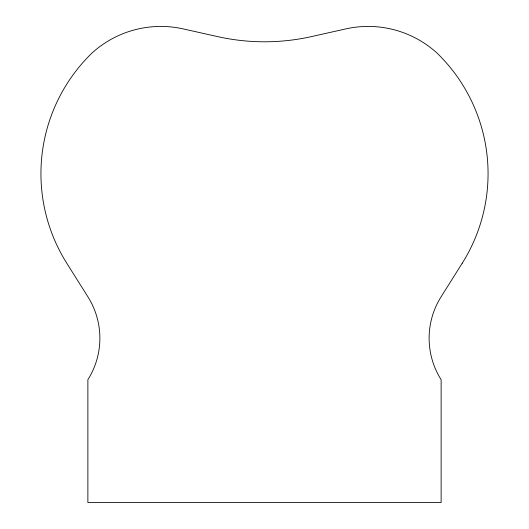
<?xml version="1.0" encoding="UTF-8"?>
<svg xmlns="http://www.w3.org/2000/svg" width="529" height="529" viewBox="0 0 529 529"><rect width="100%" height="100%" fill="white"/><g stroke="black" fill="none" stroke-linecap="round" stroke-linejoin="round"><path stroke-width="0.79" d="M462.24 263.197L441.047 296.881A77.611 77.611 0 0 0 441.126 379.683L441.126 502.55L87.874 502.55L87.874 379.683A77.611 77.611 0 0 0 87.953 296.881L66.76 263.197A168.07 168.07 0 0 1 91.715 53.31A102.289 102.289 0 0 1 183.199 28.903L217.485 36.587A215.019 215.019 0 0 0 311.515 36.587L345.801 28.903A102.289 102.289 0 0 1 437.285 53.31A168.07 168.07 0 0 1 462.24 263.197"/></g></svg>
